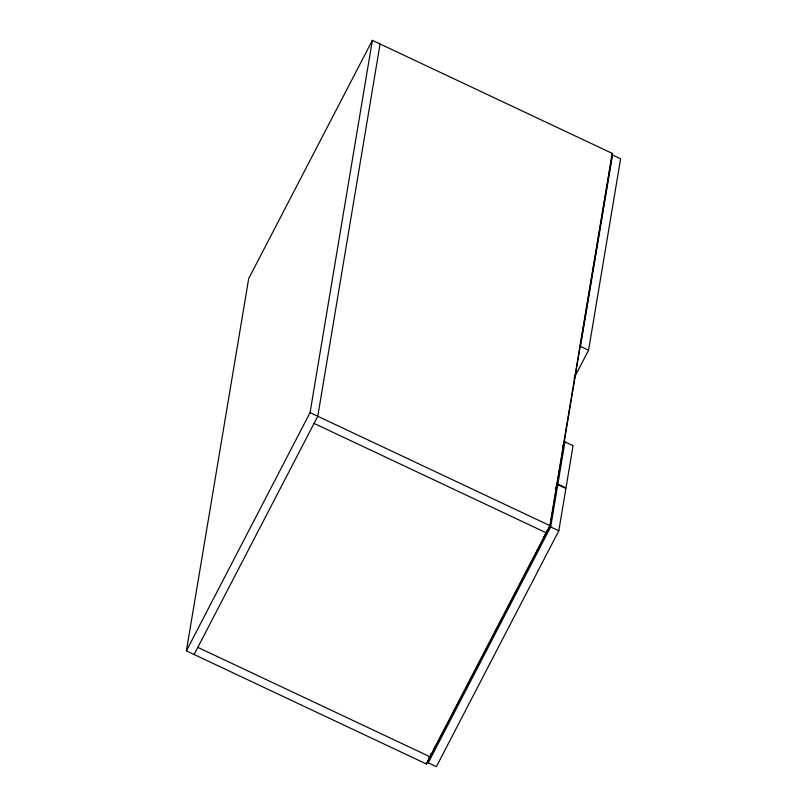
<?xml version="1.0" encoding="UTF-8"?>
<svg xmlns="http://www.w3.org/2000/svg" width="807" height="807" viewBox="0 0 807 807"><rect width="100%" height="100%" fill="white"/><g stroke="black" fill="none" stroke-linecap="round" stroke-linejoin="round"><path stroke-width="1.21" d="M186.397 650.876L248.697 278.597L372.36 40.35L612.473 153.501L550.182 525.771L426.51 764.027L186.397 650.876L310.059 412.629L372.36 40.35M380.077 43.992L317.776 416.261L194.114 654.517M555.428 489.113L557.758 484.644L565.899 488.477L558.817 530.784L436.385 766.65L428.245 762.807L429.253 756.764M430.726 753.829L430.222 756.875L197.826 647.365M546.884 530.441L546.47 532.923L314.074 423.413M612.22 153.38L549.92 525.65L426.257 763.906M588.575 350.198L620.603 158.808L612.463 154.974L580.435 346.354L588.575 350.198L574.07 378.14M428.245 762.807L550.677 526.941L557.758 484.644M557.839 484.129L564.92 441.833L573.061 445.666L565.989 487.973L557.839 484.129L555.519 488.608M611.292 157.214L612.463 154.974M562.6 446.301L564.92 441.833M433.894 749.047L435.881 745.234M543.958 537.008L546.44 532.247M310.059 412.629L550.182 525.771M550.677 526.941L558.817 530.784"/></g></svg>
